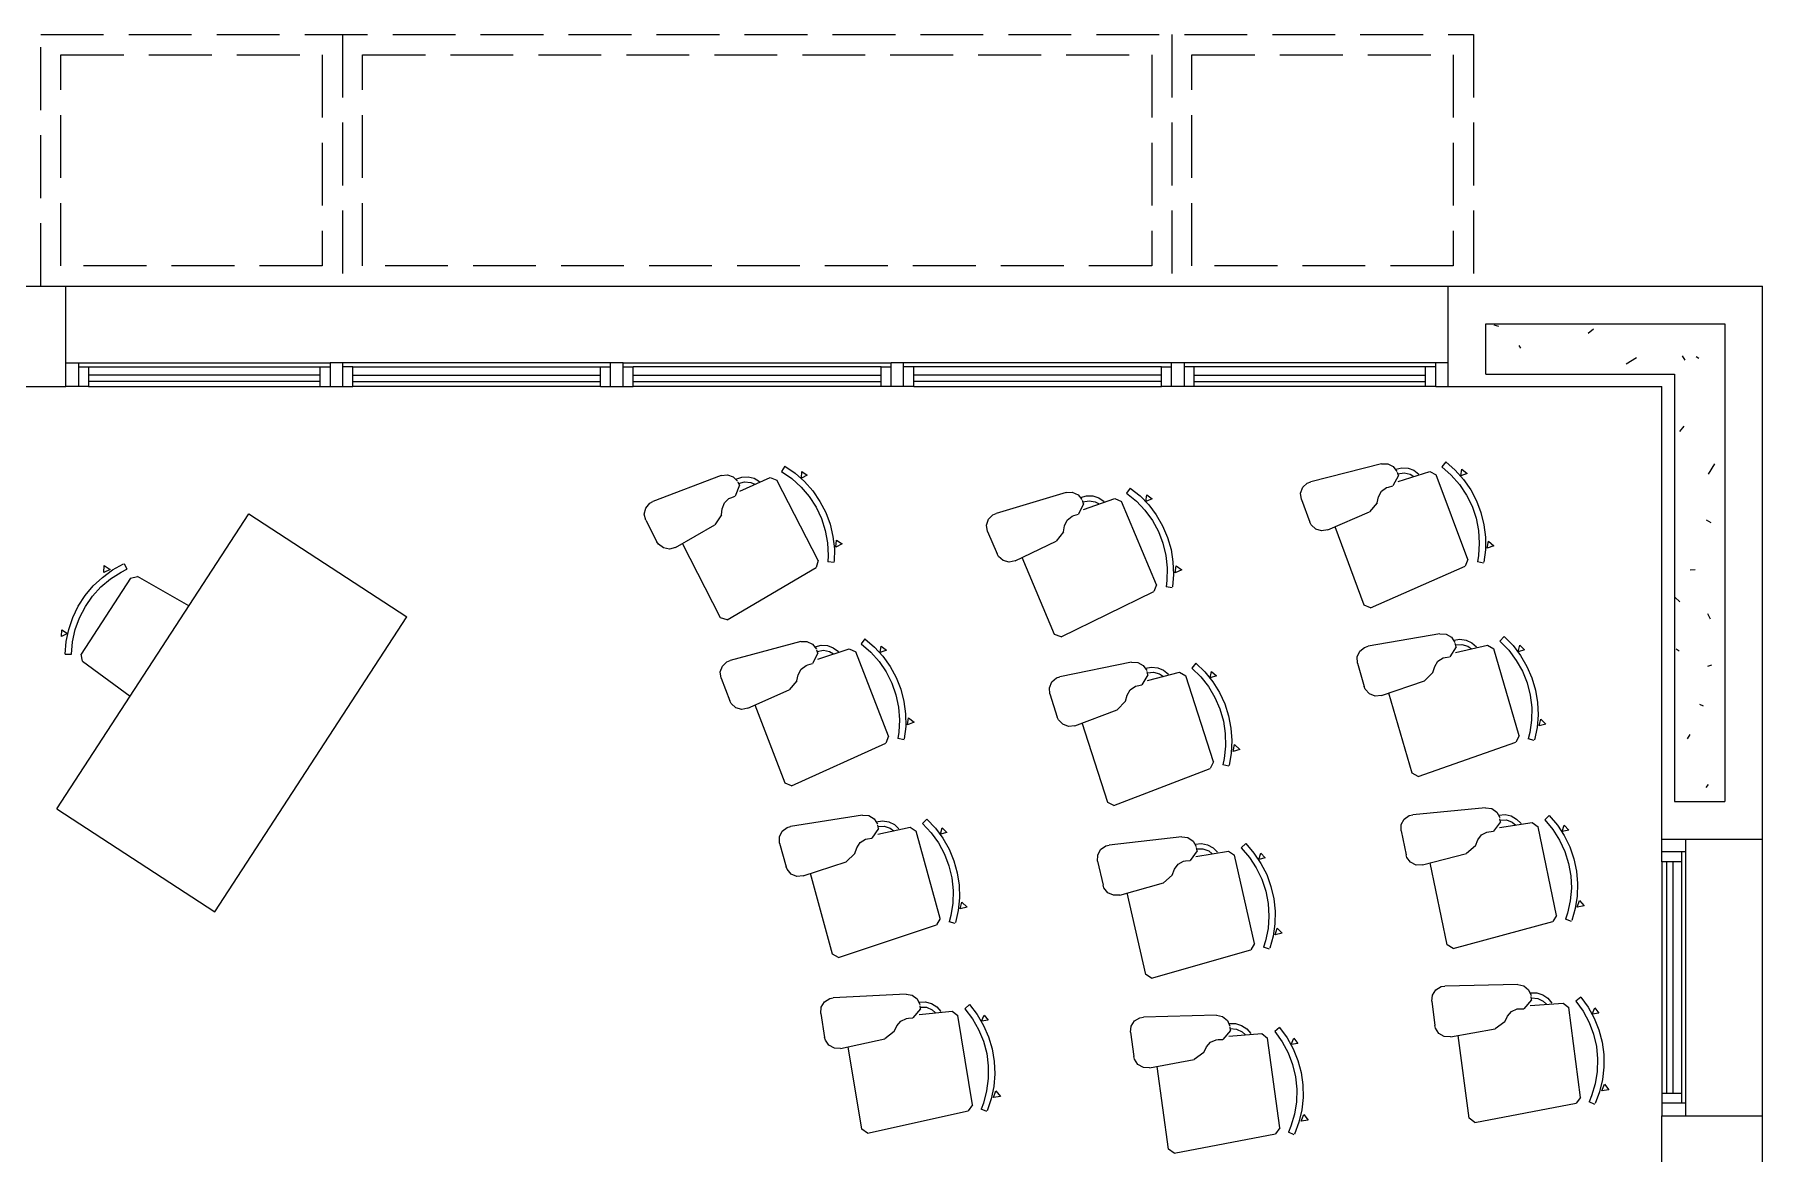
# Model space of a CAD drawing. Extents: x 7 to 80.8, y 22 to 73.9.
# Drawn here: x 64.2 to 71.08, y 60.58 to 65.03 of the extents above; entities that cross this region are included whole.
import ezdxf

# ---------------------------------------------------------------- set-up
doc = ezdxf.new("R2010")
doc.units = 0
doc.header["$MEASUREMENT"] = 0
doc.linetypes.add('DOT', pattern=[0.25, 0.25, 0])
doc.layers.add('Furniture', color=7, linetype='CONTINUOUS')
doc.layers.add('Walls', color=7, linetype='CONTINUOUS')

msp = doc.modelspace()

# ---------------------------------------------------------------- linework, layer by layer
at = {"layer": 'Furniture', "color": 4}
for p, q in [((69.5635, 63.3251), (69.2819, 63.2538)), ((69.8192, 63.333), (69.8039, 63.3133)), ((66.9364, 63.2784), (66.6649, 63.1749)), ((67.009, 63.2396), (67.0034, 63.2515)), ((67.0107, 63.2167), (67.1309, 63.2701)), ((67.1309, 63.2701), (67.1583, 63.2604)), ((67.3226, 62.9401), (67.1583, 63.2604)), ((67.1894, 63.3159), (67.1765, 63.2945)), ((69.6312, 63.2781), (69.6088, 63.237)), ((69.6312, 63.2781), (69.627, 63.2906)), ((69.6302, 63.2552), (69.7558, 63.2943)), ((69.7558, 63.2943), (69.7819, 63.2815)), ((69.9079, 62.9443), (69.7819, 63.2815)), ((66.9743, 63.1896), (66.9916, 63.1962)), ((67.009, 63.2396), (66.9916, 63.1962)), ((68.3089, 63.2104), (68.0304, 63.1277)), ((68.3784, 63.1432), (68.5022, 63.1874)), ((68.5022, 63.1874), (68.5288, 63.1756)), ((68.564, 63.2286), (68.5496, 63.2083)), ((69.2451, 63.1836), (69.2792, 63.0926)), ((69.5464, 63.1697), (69.5523, 63.1937)), ((69.591, 63.2325), (69.6088, 63.237)), ((64.2927, 61.9524), (65.0565, 63.1256)), ((65.0565, 63.1256), (65.6851, 62.7164)), ((66.9374, 63.1221), (66.9111, 63.0825)), ((66.9374, 63.1221), (66.9404, 63.1465)), ((68.3401, 63.119), (68.3577, 63.1242)), ((68.3784, 63.1661), (68.3577, 63.1242)), ((68.3784, 63.1661), (68.3737, 63.1784)), ((68.6684, 62.8438), (68.5288, 63.1756)), ((69.35, 63.0624), (69.5158, 63.1335)), ((69.5464, 63.1697), (69.5158, 63.1335)), ((66.6365, 63.101), (66.6808, 63.0145)), ((66.7547, 62.9927), (66.9111, 63.0826)), ((67.9965, 63.0561), (68.0342, 62.9666)), ((68.2981, 63.0544), (68.2689, 63.017)), ((68.2981, 63.0544), (68.303, 63.0786)), ((69.4952, 62.7633), (69.3788, 63.0747)), ((66.9336, 62.7125), (66.7819, 63.0083)), ((68.1061, 62.9392), (68.2689, 63.017)), ((64.5613, 62.9288), (64.5719, 62.9061)), ((66.96, 62.7048), (67.3144, 62.9122)), ((67.3226, 62.9401), (67.3144, 62.9122)), ((67.3858, 62.9329), (67.3609, 62.9349)), ((68.2633, 62.6463), (68.1344, 62.9527)), ((69.5205, 62.7526), (69.8966, 62.9175)), ((69.9079, 62.9443), (69.8966, 62.9175)), ((69.9699, 62.9298), (69.9454, 62.9347)), ((64.5864, 62.8703), (64.39, 62.5686)), ((64.5864, 62.8703), (64.6147, 62.8771)), ((64.8185, 62.7599), (64.6147, 62.8771)), ((68.6684, 62.8438), (68.6582, 62.8166)), ((68.2891, 62.6366), (68.6582, 62.8166)), ((68.731, 62.8319), (68.7063, 62.8358)), ((64.9212, 61.5432), (65.6851, 62.7164)), ((66.96, 62.7048), (66.9336, 62.7125)), ((69.5205, 62.7526), (69.4952, 62.7633)), ((68.2891, 62.6366), (68.2633, 62.6463)), ((69.7964, 62.6491), (69.5102, 62.5993)), ((70.052, 62.6377), (70.0352, 62.6191)), ((64.3264, 62.568), (64.3514, 62.5675)), ((64.3952, 62.54), (64.39, 62.5686)), ((67.253, 62.6179), (66.9722, 62.5432)), ((67.3212, 62.5717), (67.2993, 62.5304)), ((67.3212, 62.5717), (67.3168, 62.5841)), ((67.3205, 62.5487), (67.4456, 62.5894)), ((67.4456, 62.5894), (67.4718, 62.5769)), ((67.6019, 62.2413), (67.4718, 62.5769)), ((67.5085, 62.6289), (67.4935, 62.6089)), ((69.8604, 62.5971), (69.835, 62.5579)), ((69.8604, 62.5971), (69.8571, 62.6099)), ((69.8576, 62.5743), (69.9858, 62.6038)), ((69.9858, 62.6038), (70.0109, 62.5891)), ((70.111, 62.2433), (70.0109, 62.5891)), ((64.3952, 62.54), (64.5848, 62.401)), ((67.2815, 62.5256), (67.2993, 62.5304)), ((68.569, 62.536), (68.2843, 62.4781)), ((68.6344, 62.4858), (68.6308, 62.4985)), ((68.6323, 62.463), (68.7596, 62.4961)), ((68.7596, 62.4961), (68.785, 62.4821)), ((68.8247, 62.5318), (68.8085, 62.5128)), ((69.4682, 62.5321), (69.4953, 62.4388)), ((69.7676, 62.4954), (69.7343, 62.4617)), ((69.7676, 62.4954), (69.7753, 62.5189)), ((69.8168, 62.5547), (69.8349, 62.5579)), ((66.9363, 62.4726), (66.9714, 62.382)), ((67.0426, 62.3526), (67.2075, 62.4257)), ((67.2377, 62.4623), (67.2075, 62.4257)), ((67.2377, 62.4623), (67.2433, 62.4863)), ((68.592, 62.4422), (68.6101, 62.4459)), ((68.6344, 62.4858), (68.6101, 62.4459)), ((68.895, 62.1393), (68.785, 62.4821)), ((69.5636, 62.4033), (69.7343, 62.4617)), ((67.1914, 62.0553), (67.0712, 62.3653)), ((68.2443, 62.4097), (68.2739, 62.3172)), ((68.5446, 62.3815), (68.5122, 62.3468)), ((68.5446, 62.3815), (68.5516, 62.4052)), ((69.6858, 62.0941), (69.5932, 62.4134)), ((68.3432, 62.2836), (68.5122, 62.3468)), ((68.4742, 61.978), (68.3726, 62.2946)), ((67.6019, 62.2413), (67.5909, 62.2144)), ((67.6641, 62.2275), (67.6395, 62.2321)), ((70.111, 62.2433), (70.0977, 62.2175)), ((70.1718, 62.2242), (70.1477, 62.2309)), ((67.2168, 62.0449), (67.5909, 62.2144)), ((69.7102, 62.0815), (70.0977, 62.2175)), ((68.4989, 61.9662), (68.8824, 62.1131)), ((68.895, 62.1393), (68.8824, 62.1131)), ((68.9562, 62.1219), (68.932, 62.128)), ((69.7102, 62.0815), (69.6858, 62.0941)), ((67.2168, 62.0449), (67.1914, 62.0553)), ((64.2927, 61.9524), (64.9212, 61.5432)), ((68.4989, 61.9662), (68.4742, 61.978)), ((69.9775, 61.9574), (69.6884, 61.9294)), ((67.4992, 61.928), (67.2122, 61.8829)), ((67.5591, 61.8522), (67.6878, 61.8796)), ((67.5622, 61.875), (67.5592, 61.8878)), ((67.6878, 61.8796), (67.7126, 61.8645)), ((67.7545, 61.9124), (67.7374, 61.8941)), ((70.0373, 61.9007), (70.009, 61.8635)), ((70.0329, 61.8782), (70.1629, 61.8979)), ((70.0373, 61.9007), (70.0351, 61.9137)), ((70.1629, 61.8979), (70.1868, 61.8814)), ((70.2605, 61.529), (70.1868, 61.8814)), ((70.2314, 61.9267), (70.2134, 61.9094)), ((67.1691, 61.8164), (67.1946, 61.7227)), ((67.518, 61.8333), (67.5362, 61.8362)), ((67.5622, 61.875), (67.5362, 61.8361)), ((67.8071, 61.5171), (67.7126, 61.8645)), ((68.769, 61.8414), (68.4803, 61.8087)), ((69.0234, 61.8148), (69.0056, 61.7973)), ((69.6414, 61.8656), (69.6613, 61.7705)), ((69.9372, 61.8064), (69.9014, 61.7752)), ((69.9372, 61.8064), (69.9466, 61.8292)), ((69.9907, 61.8618), (70.009, 61.8635)), ((67.2623, 61.686), (67.434, 61.7416)), ((67.4679, 61.7748), (67.434, 61.7416)), ((67.4679, 61.7748), (67.4759, 61.7981)), ((68.4344, 61.7441), (68.4559, 61.6493)), ((68.7837, 61.746), (68.802, 61.748)), ((68.8297, 61.7857), (68.802, 61.748)), ((68.8256, 61.7631), (68.9553, 61.785)), ((68.8297, 61.7857), (68.8272, 61.7986)), ((68.9553, 61.785), (68.9794, 61.7688)), ((69.059, 61.4177), (68.9794, 61.7688)), ((69.7267, 61.7299), (69.9014, 61.7752)), ((69.8252, 61.4124), (69.7571, 61.7378)), ((67.3794, 61.3749), (67.2922, 61.6957)), ((68.7311, 61.6897), (68.6958, 61.658)), ((68.7311, 61.6897), (68.7401, 61.7126)), ((68.522, 61.6098), (68.6958, 61.658)), ((68.6256, 61.2939), (68.5522, 61.6182)), ((67.4037, 61.3619), (67.7934, 61.4915)), ((67.8071, 61.5171), (67.7934, 61.4915)), ((67.8675, 61.497), (67.8435, 61.5041)), ((69.8486, 61.398), (70.2453, 61.5043)), ((70.2605, 61.529), (70.2453, 61.5043)), ((70.3196, 61.5053), (70.2961, 61.5139)), ((69.059, 61.4177), (69.0441, 61.3927)), ((69.1184, 61.395), (69.0948, 61.4031)), ((69.8486, 61.398), (69.8252, 61.4124)), ((67.4037, 61.3619), (67.3794, 61.3749)), ((68.6492, 61.2799), (69.0441, 61.3927)), ((68.6492, 61.2799), (68.6256, 61.2939)), ((67.6723, 61.2163), (67.3822, 61.2013)), ((69.7636, 61.1879), (69.7763, 61.0916)), ((70.1057, 61.254), (69.8153, 61.248)), ((70.1611, 61.193), (70.13, 61.158)), ((70.1611, 61.193), (70.1598, 61.2061)), ((70.3566, 61.2041), (70.3373, 61.1883)), ((67.3324, 61.1396), (67.3481, 61.0437)), ((67.6812, 61.1201), (67.6996, 61.1211)), ((67.7295, 61.157), (67.6996, 61.1211)), ((67.7241, 61.1347), (67.8549, 61.1486)), ((67.7295, 61.157), (67.7278, 61.17)), ((67.8549, 61.1486), (67.878, 61.1309)), ((67.9358, 60.7756), (67.878, 61.1309)), ((67.9246, 61.1742), (67.9058, 61.1578)), ((68.9073, 61.132), (68.6169, 61.1246)), ((70.0541, 61.1064), (70.0652, 61.1285)), ((70.1116, 61.1576), (70.13, 61.158)), ((70.1549, 61.1708), (70.2861, 61.1807)), ((70.2861, 61.1807), (70.3086, 61.1623)), ((70.3555, 60.8054), (70.3086, 61.1623)), ((67.6252, 61.0672), (67.5881, 61.0377)), ((67.6252, 61.0672), (67.6357, 61.0895)), ((68.5655, 61.0643), (68.5786, 60.968)), ((68.9629, 61.0711), (68.932, 61.036)), ((68.9569, 61.049), (69.088, 61.0594)), ((68.9629, 61.0711), (68.9616, 61.0842)), ((69.088, 61.0594), (69.1106, 61.0412)), ((69.1584, 61.0832), (69.1391, 61.0673)), ((69.8385, 61.0461), (70.016, 61.0781)), ((69.9126, 60.7221), (69.8693, 61.0517)), ((70.0541, 61.1064), (70.016, 61.0781)), ((67.4116, 61.0002), (67.5881, 61.0377)), ((67.4957, 60.6786), (67.4423, 61.0067)), ((68.8563, 60.9841), (68.8183, 60.9556)), ((68.8563, 60.9842), (68.8673, 61.0062)), ((68.9136, 61.0356), (68.932, 61.036)), ((69.159, 60.6845), (69.1106, 61.0412)), ((68.6409, 60.9229), (68.8184, 60.9556)), ((68.7165, 60.5991), (68.6718, 60.9286)), ((67.9358, 60.7756), (67.9195, 60.7516)), ((69.9348, 60.7059), (70.3384, 60.7819)), ((70.3555, 60.8054), (70.3384, 60.7819)), ((70.4126, 60.7773), (70.3899, 60.7876)), ((67.5185, 60.6632), (67.9195, 60.7516)), ((67.9938, 60.7493), (67.9707, 60.7589)), ((69.9348, 60.7059), (69.9126, 60.7221)), ((67.5185, 60.6632), (67.4957, 60.6786)), ((68.7388, 60.5831), (69.1421, 60.6609)), ((69.159, 60.6845), (69.1421, 60.6609)), ((69.2163, 60.6566), (69.1935, 60.6668)), ((68.7388, 60.5831), (68.7165, 60.5991))]:
    msp.add_line(p, q, dxfattribs=at)
for points in [[(69.5635, 63.3251), (69.5883, 63.3255), (69.6105, 63.3145), (69.6254, 63.2947)], [(69.8192, 63.333), (69.8568, 63.3001), (69.8901, 63.2628), (69.9186, 63.2218), (69.9419, 63.1776), (69.9595, 63.1308), (69.9714, 63.0823), (69.9772, 63.0327), (69.977, 62.9827), (69.9706, 62.9332)], [(66.9364, 63.2784), (66.9609, 63.2816), (66.9843, 63.2734), (67.0013, 63.2554)], [(66.9952, 63.264), (67.0186, 63.2723), (67.0435, 63.2736), (67.0677, 63.2677), (67.0892, 63.2551)], [(67.0057, 63.2466), (67.0296, 63.2534), (67.0543, 63.2509), (67.0707, 63.2434)], [(67.1765, 63.2945), (67.2175, 63.266), (67.2545, 63.2324), (67.2868, 63.1943), (67.3139, 63.1523), (67.3353, 63.1071), (67.3506, 63.0596), (67.3596, 63.0104), (67.3621, 62.9606), (67.3609, 62.9349)], [(67.1894, 63.3159), (67.2305, 63.2876), (67.2679, 63.2544), (67.301, 63.217), (67.3292, 63.1757), (67.3522, 63.1314), (67.3696, 63.0845), (67.3812, 63.0359), (67.3867, 62.9863), (67.3861, 62.9363)], [(69.2451, 63.1836), (69.2421, 63.2082), (69.2505, 63.2315), (69.2686, 63.2485), (69.2819, 63.2538)], [(69.6203, 63.304), (69.6446, 63.3095), (69.6694, 63.3079), (69.6928, 63.2992), (69.7127, 63.2842)], [(69.6288, 63.2854), (69.6533, 63.2894), (69.6775, 63.2841), (69.693, 63.2747)], [(69.8039, 63.3133), (69.8414, 63.2802), (69.8742, 63.2425), (69.9019, 63.2009), (69.9239, 63.1561), (69.9399, 63.1087), (69.9496, 63.0597), (69.9529, 63.0099), (69.9496, 62.96), (69.9454, 62.9347)], [(66.9404, 63.1465), (66.9492, 63.1697), (66.9674, 63.1864), (66.9743, 63.1896)], [(68.3089, 63.2104), (68.3336, 63.2117), (68.3563, 63.2017), (68.372, 63.1825)], [(68.3664, 63.1915), (68.3905, 63.198), (68.4154, 63.1974), (68.4391, 63.1897), (68.4596, 63.1755)], [(68.5496, 63.2083), (68.5883, 63.1767), (68.6227, 63.1404), (68.652, 63.1), (68.6758, 63.0561), (68.6937, 63.0094), (68.7054, 62.9608), (68.7107, 62.9111), (68.7094, 62.8612), (68.7063, 62.8358)], [(68.564, 63.2286), (68.6029, 63.1973), (68.6377, 63.1614), (68.6678, 63.1215), (68.6929, 63.0783), (68.7124, 63.0323), (68.7262, 62.9843), (68.7341, 62.9349), (68.7358, 62.885), (68.7315, 62.8352)], [(69.5523, 63.1936), (69.5637, 63.2157), (69.5838, 63.2302), (69.591, 63.2325)], [(66.6365, 63.101), (66.6306, 63.125), (66.6363, 63.1491), (66.6523, 63.1681), (66.6649, 63.1749)], [(67.9965, 63.0561), (67.9925, 63.0806), (67.9999, 63.1042), (68.0173, 63.1218), (68.0304, 63.1277)], [(68.303, 63.0786), (68.3135, 63.101), (68.3329, 63.1163), (68.3401, 63.119)], [(68.3757, 63.1734), (68.4, 63.1783), (68.4245, 63.174), (68.4403, 63.1652)], [(69.35, 63.0624), (69.3256, 63.0582), (69.3019, 63.0655), (69.2841, 63.0827), (69.2792, 63.0926)], [(66.7547, 62.9927), (66.7309, 62.9857), (66.7066, 62.9902), (66.6869, 63.0052), (66.6808, 63.0145)], [(64.3264, 62.568), (64.3306, 62.6178), (64.3408, 62.6667), (64.3569, 62.714), (64.3786, 62.759), (64.4057, 62.801), (64.4377, 62.8394), (64.4742, 62.8735), (64.5146, 62.903), (64.5582, 62.9273)], [(68.1061, 62.9392), (68.0819, 62.934), (68.058, 62.9404), (68.0395, 62.9569), (68.0342, 62.9666)], [(64.3514, 62.5675), (64.3557, 62.6172), (64.3665, 62.666), (64.3836, 62.713), (64.4066, 62.7573), (64.4352, 62.7983), (64.4688, 62.8352), (64.507, 62.8675), (64.5491, 62.8945), (64.5719, 62.9061)], [(69.7964, 62.6491), (69.8212, 62.6476), (69.8425, 62.635), (69.8558, 62.6141)], [(70.052, 62.6377), (70.087, 62.602), (70.1173, 62.5623), (70.1426, 62.5192), (70.1625, 62.4734), (70.1766, 62.4254), (70.1848, 62.3761), (70.1868, 62.3262), (70.1828, 62.2764), (70.1727, 62.2275)], [(67.253, 62.6179), (67.2777, 62.6185), (67.3001, 62.6079), (67.3152, 62.5882)], [(67.3099, 62.5974), (67.3342, 62.6032), (67.359, 62.6019), (67.3825, 62.5935), (67.4026, 62.5788)], [(67.3186, 62.579), (67.3431, 62.5833), (67.3674, 62.5782), (67.383, 62.569)], [(67.4935, 62.6089), (67.5313, 62.5763), (67.5646, 62.5391), (67.5928, 62.4978), (67.6153, 62.4532), (67.6319, 62.4061), (67.6422, 62.3572), (67.6461, 62.3074), (67.6434, 62.2575), (67.6395, 62.2321)], [(67.5085, 62.6289), (67.5465, 62.5964), (67.5802, 62.5596), (67.6092, 62.5189), (67.633, 62.4749), (67.6513, 62.4284), (67.6637, 62.38), (67.6701, 62.3305), (67.6705, 62.2805), (67.6647, 62.2309)], [(69.4682, 62.5321), (69.4671, 62.5569), (69.4773, 62.5795), (69.4965, 62.595), (69.5102, 62.5993)], [(69.8514, 62.6237), (69.876, 62.6274), (69.9007, 62.6239), (69.9234, 62.6135), (69.9421, 62.597)], [(69.8585, 62.6046), (69.8832, 62.6067), (69.907, 62.5995), (69.9217, 62.5891)], [(70.0352, 62.6191), (70.0701, 62.5833), (70.1, 62.5433), (70.1244, 62.4997), (70.143, 62.4533), (70.1554, 62.4049), (70.1613, 62.3553), (70.1608, 62.3053), (70.1538, 62.2559), (70.1477, 62.2309)], [(66.9363, 62.4726), (66.933, 62.4971), (66.9411, 62.5205), (66.959, 62.5377), (66.9722, 62.5432)], [(67.2433, 62.4863), (67.2544, 62.5084), (67.2743, 62.5232), (67.2815, 62.5256)], [(68.569, 62.536), (68.5937, 62.5352), (68.6154, 62.5232), (68.6294, 62.5027)], [(68.6247, 62.5122), (68.6492, 62.5165), (68.6739, 62.5138), (68.6969, 62.504), (68.716, 62.4881)], [(68.6322, 62.4933), (68.6569, 62.4961), (68.6809, 62.4896), (68.6959, 62.4795)], [(68.8085, 62.5128), (68.8444, 62.478), (68.8754, 62.4388), (68.9011, 62.3959), (68.921, 62.3501), (68.9347, 62.3021), (68.9421, 62.2527), (68.943, 62.2027), (68.9374, 62.1531), (68.932, 62.128)], [(68.8247, 62.5318), (68.8607, 62.4972), (68.8922, 62.4584), (68.9187, 62.416), (68.9399, 62.3707), (68.9554, 62.3232), (68.9649, 62.2742), (68.9684, 62.2243), (68.9658, 62.1744), (68.9571, 62.1252)], [(69.7753, 62.5189), (69.7883, 62.54), (69.8094, 62.5529), (69.8168, 62.5547)], [(68.2443, 62.4097), (68.2424, 62.4344), (68.2519, 62.4573), (68.2708, 62.4733), (68.2843, 62.4781)], [(68.5516, 62.4052), (68.5639, 62.4266), (68.5847, 62.4402), (68.592, 62.4422)], [(69.5636, 62.4033), (69.5389, 62.401), (69.5159, 62.41), (69.4994, 62.4286), (69.4953, 62.4388)], [(67.0426, 62.3526), (67.0182, 62.3481), (66.9945, 62.3551), (66.9765, 62.3721), (66.9714, 62.382)], [(68.3432, 62.2836), (68.3186, 62.2806), (68.2953, 62.289), (68.2784, 62.3071), (68.2739, 62.3172)], [(69.9775, 61.9575), (70.0021, 61.954), (70.0224, 61.9399), (70.0341, 61.918)], [(67.1691, 61.8164), (67.1684, 61.8412), (67.1789, 61.8636), (67.1984, 61.8788), (67.2122, 61.8829)], [(67.4992, 61.928), (67.5239, 61.9261), (67.545, 61.9132), (67.558, 61.8921)], [(67.5537, 61.9017), (67.5784, 61.905), (67.603, 61.9011), (67.6255, 61.8903), (67.6439, 61.8736)], [(67.5605, 61.8825), (67.5852, 61.8842), (67.6089, 61.8766), (67.6234, 61.8659)], [(67.7375, 61.8941), (67.7717, 61.8577), (67.8009, 61.8172), (67.8247, 61.7732), (67.8425, 61.7265), (67.854, 61.6779), (67.8592, 61.6282), (67.8579, 61.5783), (67.85, 61.529), (67.8435, 61.5041)], [(67.7545, 61.9124), (67.7889, 61.8761), (67.8186, 61.836), (67.8432, 61.7925), (67.8623, 61.7463), (67.8756, 61.6981), (67.883, 61.6487), (67.8842, 61.5988), (67.8793, 61.549), (67.8684, 61.5003)], [(69.6414, 61.8656), (69.6421, 61.8904), (69.654, 61.9121), (69.6744, 61.9261), (69.6884, 61.9294)], [(70.0304, 61.9279), (70.0553, 61.9298), (70.0796, 61.9244), (70.1014, 61.9123), (70.1188, 61.8945)], [(70.036, 61.9084), (70.0608, 61.9086), (70.084, 61.8996), (70.0978, 61.8881)], [(70.2134, 61.9094), (70.2454, 61.8711), (70.2722, 61.8289), (70.2932, 61.7836), (70.3082, 61.7359), (70.3169, 61.6867), (70.3191, 61.6368), (70.3148, 61.587), (70.3041, 61.5382), (70.2961, 61.5139)], [(70.2314, 61.9267), (70.2636, 61.8884), (70.2909, 61.8466), (70.3129, 61.8017), (70.3292, 61.7545), (70.3397, 61.7056), (70.3441, 61.6558), (70.3423, 61.6059), (70.3345, 61.5565), (70.3207, 61.5085)], [(67.4759, 61.7981), (67.4892, 61.819), (67.5106, 61.8316), (67.518, 61.8333)], [(68.4344, 61.7441), (68.4347, 61.7688), (68.4462, 61.7908), (68.4664, 61.8051), (68.4803, 61.8087)], [(68.769, 61.8414), (68.7936, 61.8384), (68.8141, 61.8246), (68.8262, 61.8029)], [(68.8223, 61.8128), (68.8471, 61.815), (68.8716, 61.8101), (68.8935, 61.7983), (68.9112, 61.7808)], [(69.0234, 61.8148), (69.0562, 61.7771), (69.0842, 61.7357), (69.1069, 61.6912), (69.124, 61.6443), (69.1352, 61.5956), (69.1404, 61.5459), (69.1395, 61.4959), (69.1325, 61.4464), (69.1195, 61.3982)], [(69.9466, 61.8291), (69.9611, 61.8492), (69.9832, 61.8605), (69.9907, 61.8618)], [(68.7401, 61.7126), (68.7544, 61.7329), (68.7762, 61.7446), (68.7837, 61.7459)], [(68.8282, 61.7933), (68.8531, 61.7939), (68.8764, 61.7854), (68.8904, 61.774)], [(69.0056, 61.7973), (69.0382, 61.7595), (69.0657, 61.7177), (69.0875, 61.6728), (69.1033, 61.6254), (69.1128, 61.5763), (69.1158, 61.5265), (69.1123, 61.4766), (69.1024, 61.4276), (69.0948, 61.4031)], [(69.7267, 61.7299), (69.702, 61.7295), (69.6797, 61.7403), (69.6647, 61.76), (69.6613, 61.7705)], [(67.2623, 61.686), (67.2376, 61.6841), (67.2147, 61.6936), (67.1986, 61.7123), (67.1946, 61.7227)], [(68.522, 61.6098), (68.4972, 61.6089), (68.4747, 61.6194), (68.4594, 61.6388), (68.4559, 61.6493)], [(67.3324, 61.1396), (67.3343, 61.1643), (67.3471, 61.1855), (67.3681, 61.1986), (67.3822, 61.2013)], [(67.6723, 61.2163), (67.6967, 61.2118), (67.7164, 61.1967), (67.7271, 61.1744)], [(69.7636, 61.1879), (69.7662, 61.2125), (69.7797, 61.2333), (69.8011, 61.2458), (69.8153, 61.248)], [(70.1057, 61.254), (70.1299, 61.2488), (70.1491, 61.2331), (70.1592, 61.2105)], [(70.1562, 61.2206), (70.1812, 61.2205), (70.205, 61.2134), (70.2258, 61.1996), (70.2418, 61.1806)], [(70.1603, 61.2007), (70.1851, 61.199), (70.2075, 61.1883), (70.2205, 61.1757)], [(70.3373, 61.1883), (70.3663, 61.1477), (70.3898, 61.1036), (70.4074, 61.0568), (70.4188, 61.0081), (70.4237, 60.9584), (70.4221, 60.9085), (70.414, 60.8592), (70.3996, 60.8113), (70.3899, 60.7876)], [(70.3566, 61.2041), (70.3858, 61.1636), (70.4099, 61.1198), (70.4284, 61.0734), (70.4411, 61.025), (70.4478, 60.9755), (70.4484, 60.9256), (70.4429, 60.8759), (70.4314, 60.8273), (70.414, 60.7804)], [(67.6357, 61.0895), (67.6511, 61.1089), (67.6736, 61.1192), (67.6812, 61.1201)], [(67.7238, 61.1845), (67.7487, 61.1852), (67.7728, 61.1787), (67.794, 61.1656), (67.8106, 61.1471)], [(67.7285, 61.1646), (67.7534, 61.1638), (67.7761, 61.1538), (67.7894, 61.1416)], [(67.9058, 61.1578), (67.9361, 61.118), (67.9609, 61.0747), (67.98, 61.0285), (67.9928, 60.9802), (67.9993, 60.9307), (67.9992, 60.8807), (67.9927, 60.8312), (67.9798, 60.7829), (67.9707, 60.7589)], [(67.9246, 61.1742), (67.9551, 61.1346), (67.9805, 61.0915), (68.0004, 61.0457), (68.0146, 60.9978), (68.0228, 60.9485), (68.025, 60.8986), (68.021, 60.8488), (68.011, 60.7998), (67.9951, 60.7525)], [(68.5655, 61.0643), (68.568, 61.089), (68.5813, 61.1098), (68.6027, 61.1223), (68.6169, 61.1246)], [(68.9073, 61.132), (68.9315, 61.1268), (68.9508, 61.1112), (68.9609, 61.0886)], [(70.0652, 61.1284), (70.0812, 61.1473), (70.104, 61.1569), (70.1116, 61.1576)], [(68.958, 61.0988), (68.9829, 61.0988), (69.0067, 61.0917), (69.0276, 61.0781), (69.0437, 61.0591)], [(68.9621, 61.0788), (68.9869, 61.0773), (69.0094, 61.0667), (69.0224, 61.0542)], [(69.1391, 61.0673), (69.1683, 61.0267), (69.1921, 60.9828), (69.2098, 60.9361), (69.2214, 60.8875), (69.2266, 60.8378), (69.2252, 60.7878), (69.2174, 60.7385), (69.2032, 60.6906), (69.1935, 60.6668)], [(69.1584, 61.0832), (69.1878, 61.0428), (69.212, 60.9991), (69.2307, 60.9527), (69.2437, 60.9045), (69.2506, 60.855), (69.2514, 60.805), (69.2461, 60.7553), (69.2348, 60.7067), (69.2177, 60.6597)], [(69.8385, 61.0461), (69.8137, 61.0476), (69.7923, 61.06), (69.7789, 61.0808), (69.7763, 61.0916)], [(67.4116, 61.0002), (67.3868, 61.0009), (67.3651, 61.0127), (67.351, 61.033), (67.3481, 61.0437)], [(68.8673, 61.0062), (68.8832, 61.0252), (68.906, 61.0349), (68.9136, 61.0356)], [(68.6409, 60.9229), (68.6162, 60.9242), (68.5947, 60.9365), (68.5812, 60.9573), (68.5786, 60.968)]]:
    msp.add_lwpolyline(points, dxfattribs=at)
for points in [[(67.2568, 63.2944), (67.2792, 63.2799), (67.2555, 63.2678), (67.2568, 63.2944)], [(69.8837, 63.3038), (69.9042, 63.2868), (69.8793, 63.2775), (69.8837, 63.3038)], [(68.6296, 63.202), (68.6509, 63.1859), (68.6263, 63.1756), (68.6296, 63.202)], [(67.3946, 63.0218), (67.4183, 63.0065), (67.3932, 62.9936), (67.3946, 63.0218)], [(69.989, 63.0171), (70.0107, 62.9991), (69.9843, 62.9892), (69.989, 63.0171)], [(64.4798, 62.8922), (64.4813, 62.9204), (64.5049, 62.905), (64.4798, 62.8922)], [(68.7464, 62.9198), (68.7689, 62.9027), (68.7429, 62.8918), (68.7464, 62.9198)], [(64.3118, 62.6383), (64.3132, 62.6649), (64.3356, 62.6504), (64.3118, 62.6383)], [(67.5733, 62.6004), (67.5941, 62.5837), (67.5693, 62.5741), (67.5733, 62.6004)], [(70.114, 62.6036), (70.1333, 62.5852), (70.1077, 62.5778), (70.114, 62.6036)], [(68.8878, 62.4996), (68.9075, 62.4817), (68.8821, 62.4735), (68.8878, 62.4996)], [(67.6821, 62.315), (67.704, 62.2973), (67.6777, 62.2871), (67.6821, 62.315)], [(70.1973, 62.3098), (70.2177, 62.2902), (70.1906, 62.2824), (70.1973, 62.3098)], [(68.9794, 62.2082), (69.0003, 62.1892), (68.9734, 62.1806), (68.9794, 62.2082)], [(67.816, 61.8773), (67.8349, 61.8586), (67.8092, 61.8516), (67.816, 61.8773)], [(70.2908, 61.888), (70.3085, 61.8682), (70.2825, 61.8627), (70.2908, 61.888)], [(69.0833, 61.7772), (69.1014, 61.7576), (69.0754, 61.7517), (69.0833, 61.7772)], [(67.8945, 61.5822), (67.9145, 61.5623), (67.8873, 61.5549), (67.8945, 61.5822)], [(70.3516, 61.5887), (70.3704, 61.5677), (70.3428, 61.5619), (70.3516, 61.5887)], [(69.149, 61.4789), (69.1682, 61.4582), (69.1407, 61.4519), (69.149, 61.4789)], [(67.9822, 61.1329), (67.999, 61.1123), (67.9727, 61.108), (67.9822, 61.1329)], [(70.4128, 61.1611), (70.429, 61.14), (70.4026, 61.1365), (70.4128, 61.1611)], [(69.2148, 61.0404), (69.2311, 61.0193), (69.2047, 61.0158), (69.2148, 61.0404)], [(70.4508, 60.8581), (70.468, 60.8357), (70.44, 60.832), (70.4508, 60.8581)], [(68.0295, 60.8312), (68.0474, 60.8093), (68.0195, 60.8048), (68.0295, 60.8312)], [(69.2541, 60.7375), (69.2714, 60.7152), (69.2435, 60.7114), (69.2541, 60.7375)]]:
    msp.add_lwpolyline(points, close=True, dxfattribs=at)
at = {"layer": 'Walls', "color": 8, "linetype": 'DOT'}
for p, q in [((65.4294, 65.0319), (65.4294, 64.0319)), ((68.7294, 65.0319), (68.7294, 64.0319))]:
    msp.add_line(p, q, dxfattribs=at)
at = {"layer": 'Walls', "color": 2}
for p, q in [((63.2044, 64.0319), (64.3294, 64.0319)), ((64.3294, 63.6319), (64.3294, 64.0319)), ((69.8294, 64.0319), (71.0794, 64.0319)), ((69.8294, 63.6319), (69.8294, 64.0319)), ((71.0794, 61.8319), (71.0794, 64.0319)), ((69.9794, 63.8819), (70.9294, 63.8819)), ((69.9794, 63.6819), (69.9794, 63.8819)), ((70.9294, 63.8819), (70.9294, 61.9819)), ((69.9794, 63.6819), (70.7294, 63.6819)), ((69.9794, 63.6819), (70.7294, 63.6819)), ((70.7294, 63.6819), (70.7294, 61.9819)), ((63.2794, 63.6319), (64.3294, 63.6319)), ((69.8294, 63.6319), (70.6794, 63.6319)), ((70.6794, 61.8319), (70.6794, 63.6319)), ((70.7294, 61.9819), (70.9294, 61.9819)), ((70.6794, 61.8319), (71.0794, 61.8319)), ((70.6794, 59.6319), (70.6794, 60.7319)), ((70.6794, 60.7319), (71.0794, 60.7319)), ((71.0794, 59.6319), (71.0794, 60.7319))]:
    msp.add_line(p, q, dxfattribs=at)
at = {"layer": 'Walls', "color": 8}
for p, q in [((64.3294, 64.0319), (69.8294, 64.0319)), ((64.3795, 63.7264), (65.3804, 63.7264)), ((64.4195, 63.7102), (65.3404, 63.7102)), ((65.3404, 63.6769), (64.4195, 63.6769)), ((66.4964, 63.7264), (65.4304, 63.7264)), ((65.4705, 63.7102), (66.4564, 63.7102)), ((65.4705, 63.6769), (66.4564, 63.6769)), ((66.5465, 63.7264), (67.6124, 63.7264)), ((67.5724, 63.7102), (66.5865, 63.7102)), ((66.5865, 63.6769), (67.5724, 63.6769)), ((68.7284, 63.7264), (67.6625, 63.7264)), ((68.6884, 63.7102), (67.7025, 63.7102)), ((68.6884, 63.6769), (67.7025, 63.6769)), ((69.7794, 63.7264), (68.7785, 63.7264)), ((69.7394, 63.7102), (68.8185, 63.7102)), ((68.8185, 63.6769), (69.7394, 63.6769)), ((65.3404, 63.6519), (64.4195, 63.6519)), ((64.4195, 63.6319), (65.3404, 63.6319)), ((65.4705, 63.6519), (66.4564, 63.6519)), ((66.4564, 63.6319), (65.4705, 63.6319)), ((66.5865, 63.6519), (67.5724, 63.6519)), ((67.5724, 63.6319), (66.5865, 63.6319)), ((68.6884, 63.6519), (67.7025, 63.6519)), ((67.7025, 63.6319), (68.6884, 63.6319)), ((68.8185, 63.6519), (69.7394, 63.6519)), ((69.7394, 63.6319), (68.8185, 63.6319)), ((71.0794, 60.7319), (71.0794, 61.8319)), ((70.6794, 61.7419), (70.6794, 60.8219)), ((70.6994, 60.8219), (70.6994, 61.7419)), ((70.7244, 60.8219), (70.7244, 61.7419)), ((70.7577, 61.7419), (70.7577, 60.8219)), ((70.7739, 61.7819), (70.7739, 60.7819))]:
    msp.add_line(p, q, dxfattribs=at)
at = {"layer": 'Walls', "color": 1}
for p, q in [((70.0113, 63.878), (70.0287, 63.8726)), ((70.4074, 63.8606), (70.3861, 63.8433)), ((70.11, 63.7953), (70.1167, 63.7846)), ((70.5368, 63.7232), (70.5781, 63.7472)), ((70.7715, 63.7366), (70.7608, 63.7539)), ((70.8161, 63.7514), (70.8268, 63.7447)), ((70.7508, 63.454), (70.7681, 63.4753)), ((70.8881, 63.3246), (70.8641, 63.2832)), ((70.8748, 63.0899), (70.8575, 63.1005)), ((70.7921, 62.9032), (70.8121, 62.9045)), ((70.7307, 62.7951), (70.7508, 62.7765)), ((70.8615, 62.7298), (70.8721, 62.7084)), ((70.7481, 62.5804), (70.7361, 62.5884)), ((70.8761, 62.5244), (70.8615, 62.5191)), ((70.8295, 62.3697), (70.8441, 62.363)), ((70.7908, 62.2483), (70.7801, 62.231)), ((70.8641, 62.0496), (70.8548, 62.0376))]:
    msp.add_line(p, q, dxfattribs=at)
at = {"layer": 'Walls', "color": 4}
for p, q in [((64.3294, 63.7264), (64.3795, 63.7264)), ((64.3795, 63.7102), (64.4195, 63.7102)), ((65.3404, 63.6319), (65.3404, 63.7102)), ((65.3404, 63.7102), (65.3804, 63.7102)), ((65.3804, 63.7264), (65.3804, 63.6319)), ((65.4304, 63.7264), (65.3804, 63.7264)), ((65.4304, 63.6319), (65.4304, 63.7264)), ((66.4564, 63.6319), (66.4564, 63.7102)), ((66.4564, 63.7102), (66.4964, 63.7102)), ((66.4964, 63.6319), (66.4964, 63.7264)), ((66.5465, 63.7264), (66.4964, 63.7264)), ((66.5465, 63.6319), (66.5465, 63.7264)), ((66.5465, 63.7102), (66.5865, 63.7102)), ((66.5865, 63.6319), (66.5865, 63.7102)), ((67.5724, 63.6319), (67.5724, 63.7102)), ((67.5724, 63.7102), (67.6124, 63.7102)), ((67.6124, 63.6319), (67.6124, 63.7264)), ((67.6625, 63.7264), (67.6124, 63.7264)), ((67.6625, 63.6319), (67.6625, 63.7264)), ((67.7025, 63.7102), (67.6625, 63.7102)), ((67.7025, 63.6319), (67.7025, 63.7102)), ((68.6884, 63.6319), (68.6884, 63.7102)), ((68.6884, 63.7102), (68.7284, 63.7102)), ((68.7284, 63.6319), (68.7284, 63.7264)), ((68.7785, 63.7264), (68.7284, 63.7264)), ((68.7785, 63.7264), (68.7785, 63.6319)), ((68.8185, 63.7102), (68.7785, 63.7102)), ((68.8185, 63.6319), (68.8185, 63.7102)), ((69.7794, 63.7102), (69.7394, 63.7102)), ((69.8294, 63.7264), (69.7794, 63.7264)), ((69.7794, 63.6319), (69.7794, 63.7264)), ((65.3404, 63.6319), (65.4705, 63.6319)), ((66.4564, 63.6319), (66.5865, 63.6319)), ((67.7025, 63.6319), (67.5724, 63.6319)), ((68.8185, 63.6319), (68.6884, 63.6319)), ((69.7794, 63.6319), (69.8294, 63.6319)), ((70.7739, 61.8319), (70.7739, 61.7819)), ((70.7577, 61.7819), (70.7577, 61.7419)), ((70.6794, 60.8219), (70.7577, 60.8219)), ((70.6794, 60.8219), (70.6794, 60.7319)), ((70.7739, 60.7819), (70.6794, 60.7819)), ((70.7577, 60.8219), (70.7577, 60.7819)), ((70.7739, 60.7819), (70.7739, 60.7319))]:
    msp.add_line(p, q, dxfattribs=at)
at = {"layer": 'Walls', "color": 8, "linetype": 'DOT'}
msp.add_lwpolyline([(64.2294, 64.0319), (64.2294, 65.0319), (69.9294, 65.0319), (69.9294, 64.0319)], dxfattribs=at)
for points in [[(65.3494, 64.1119), (64.3094, 64.1119), (64.3094, 64.9519), (65.3494, 64.9519), (65.3494, 64.1119)], [(68.6494, 64.1119), (65.5094, 64.1119), (65.5094, 64.9519), (68.6494, 64.9519), (68.6494, 64.1119)], [(69.8494, 64.1119), (68.8094, 64.1119), (68.8094, 64.9519), (69.8494, 64.9519), (69.8494, 64.1119)]]:
    msp.add_lwpolyline(points, close=True, dxfattribs=at)
at = {"layer": 'Walls', "color": 4}
for points in [[(64.3795, 63.7264), (64.3795, 63.6319), (64.3294, 63.6319)], [(64.4195, 63.7102), (64.4195, 63.6319), (64.3795, 63.6319)], [(65.4705, 63.6319), (65.4705, 63.7102), (65.4304, 63.7102)], [(69.7794, 63.6319), (69.7394, 63.6319), (69.7394, 63.7102)], [(70.7739, 61.7819), (70.6794, 61.7819), (70.6794, 61.8319)], [(70.7577, 61.7419), (70.6794, 61.7419), (70.6794, 61.7819)]]:
    msp.add_lwpolyline(points, dxfattribs=at)

doc.saveas('drawing.dxf')
